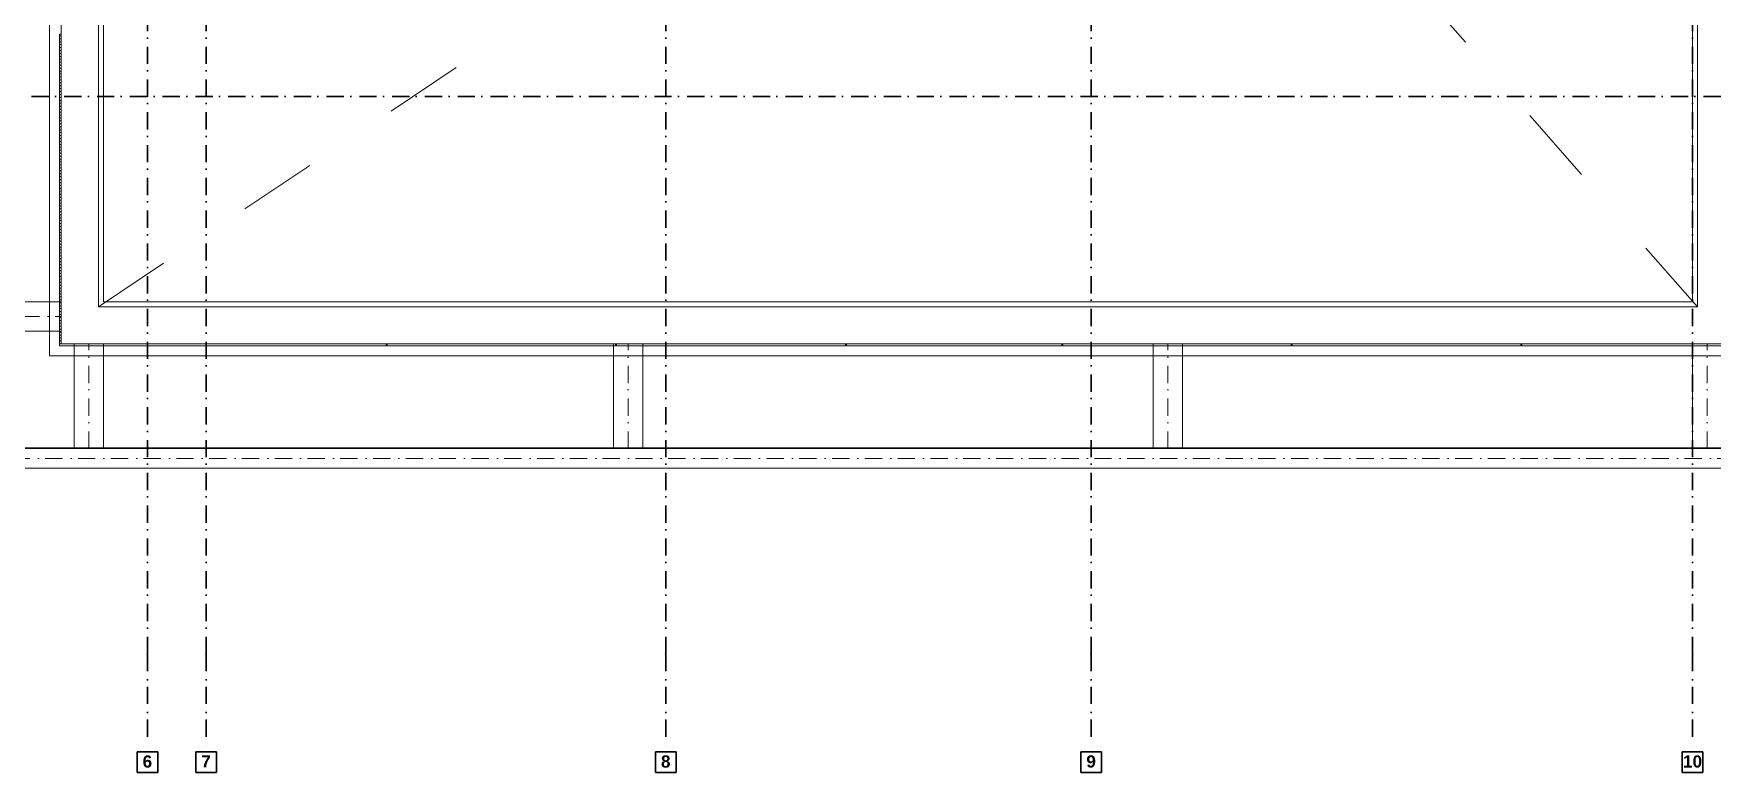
# Model space of a CAD drawing. Header units: millimetres. Extents: x 1322820 to 1391563, y 1051909 to 1098256.
# Drawn here: x 1355265 to 1372432, y 1051909 to 1059466 of the extents above; entities that cross this region are included whole.
import ezdxf
from ezdxf.enums import TextEntityAlignment as Align

# ---------------------------------------------------------------- set-up
doc = ezdxf.new("R2010")
doc.units = ezdxf.units.MM
doc.header["$MEASUREMENT"] = 0
doc.set_wipeout_variables(frame=1)
for name, pattern in [('AStair_dashed', [1800, 800, -1000]), ('Dot & Dashed', [335.138881, 176.388884, -88.194442, 0, -70.555556]), ('Wipeout_Contour', [1000, 0, -1000])]:
    doc.linetypes.add(name, pattern=pattern)
doc.layers.get('0').update_dxf_attribs({"true_color": 0x787878})
for name, color, linetype, true_color in [('arhitectura - decoratii fatada', 7, 'Continuous', 0x787878), ('New_arhitectura - axe', 7, 'Continuous', 0x787878), ('New_arhitectura - sort tabla', 7, 'Continuous', 0x787878), ('New_rezistenta - atic', 7, 'Continuous', 0x787878)]:
    doc.layers.add(name, color=color, linetype=linetype, true_color=true_color)
for name, color, linetype, lineweight, true_color in [('arhitectura - decoratii fatada_Pen_No__21', 7, 'Continuous', 20, 0x787878), ('New_arhitectura - axe_Pen_No__201', 7, 'Continuous', 35, 0x787878), ('New_arhitectura - copertina_Pen_No__1', 7, 'Continuous', 13, 0x787878), ('New_arhitectura - desen 2D_Pen_No__2', 7, 'Continuous', 13, 0x787878), ('New_arhitectura - sort tabla_Pen_No__21', 7, 'Continuous', 20, 0x787878), ('New_rezistenta - atic_Pen_No__1', 7, 'Continuous', 13, 0x787878)]:
    doc.layers.add(name, color=color, linetype=linetype, lineweight=lineweight, true_color=true_color)
doc.layers.add('Circuite', color=7, linetype='Continuous', lineweight=25)
doc.styles.add('GENERATED_STYLE_1', font='arialbd.ttf')
pattern_1 = [(0, (1356235.236, 1078942.57), (0, 30), [])]

# ---------------------------------------------------------------- blocks, each defined once
blk = doc.blocks.new('HEA Beam 23')
at = {"layer": 'New_arhitectura - copertina_Pen_No__1', "color": 7, "linetype": 'Continuous', "lineweight": 13}
for p, q in [((600, 150), (0, 150)), ((0, 150), (0, 0)), ((0, 0), (0, -150)), ((1200, 150), (600, 150)), ((1200, 0), (1200, 150)), ((1200, -150), (1200, 0)), ((0, -150), (600, -150)), ((600, -150), (1200, -150))]:
    blk.add_line(p, q, dxfattribs=at)
at = {"layer": 'New_arhitectura - copertina_Pen_No__1', "color": 7, "linetype": 'Dot & Dashed', "lineweight": 13}
blk.add_line((0, 0), (1200, 0), dxfattribs=at)
blk = doc.blocks.new('Slab_1_1', base_point=(1346479, 1090721))
at = {"layer": 'New_arhitectura - sort tabla_Pen_No__21', "color": 7, "linetype": 'Continuous', "lineweight": 20, "flags": 128}
blk.add_lwpolyline([(1346479, 1090721), (1326679, 1090721), (1326679, 1075929), (1355429, 1075929), (1355429, 1056171), (1372849, 1056171), (1372849, 1096121), (1355279, 1096121), (1355279, 1089269), (1355829, 1089269), (1355829, 1095571), (1372229, 1095571), (1372229, 1056721), (1355979, 1056721), (1355979, 1076471), (1327229, 1076471), (1327229, 1090171), (1346479, 1090171)], close=True, dxfattribs=at)
blk = doc.blocks.new('Wall_22_1', base_point=(1355929, 1076421))
at = {"color": 254, "linetype": 'Wipeout_Contour', "lineweight": 0, "ltscale": 5155582.076440881}
blk.add_wipeout([(1355579, 1056321), (1355549, 1056291), (1355579, 1056291)], dxfattribs=at).dxf.layer = 'New_rezistenta - atic'
at = {"color": 254, "linetype": 'Wipeout_Contour', "lineweight": 0, "ltscale": 5155861.845254973}
blk.add_wipeout([(1355679, 1056421), (1355579, 1056321), (1355679, 1056321)], dxfattribs=at).dxf.layer = 'New_rezistenta - atic'
at = {"color": 254, "linetype": 'Wipeout_Contour', "lineweight": 0, "ltscale": 5156611.72290787}
blk.add_wipeout([(1355929, 1056671), (1355679, 1056421), (1355929, 1056421)], dxfattribs=at).dxf.layer = 'New_rezistenta - atic'
at = {"color": 254, "linetype": 'Wipeout_Contour', "lineweight": 0, "ltscale": 5155578.255803128}
blk.add_wipeout([(1355579, 1056321), (1355549, 1056321), (1355549, 1056291)], dxfattribs=at).dxf.layer = 'New_rezistenta - atic'
at = {"color": 254, "linetype": 'Wipeout_Contour', "lineweight": 0, "ltscale": 6898525.840029548}
blk.add_wipeout([(1355549, 1056321), (1355579, 1056321), (1355579, 1076041), (1355549, 1076041)], dxfattribs=at).dxf.layer = 'New_rezistenta - atic'
at = {"color": 254, "linetype": 'Wipeout_Contour', "lineweight": 0, "ltscale": 5155845.836000746}
blk.add_wipeout([(1355679, 1056421), (1355579, 1056421), (1355579, 1056321)], dxfattribs=at).dxf.layer = 'New_rezistenta - atic'
at = {"layer": 'New_rezistenta - atic_Pen_No__1', "color": 7, "linetype": 'Continuous', "lineweight": 13, "flags": 128}
blk.add_lwpolyline([(1355549, 1056291), (1355579, 1056291)], dxfattribs=at)
at = {"color": 254, "linetype": 'Wipeout_Contour', "lineweight": 0, "ltscale": 6898890.44123323}
blk.add_wipeout([(1355579, 1076071), (1355579, 1056421), (1355679, 1056421), (1355679, 1076071)], dxfattribs=at).dxf.layer = 'New_rezistenta - atic'
at = {"layer": 'New_rezistenta - atic_Pen_No__1', "color": 7, "linetype": 'Continuous', "lineweight": 13, "flags": 128}
blk.add_lwpolyline([(1355549, 1076041), (1355549, 1056291)], dxfattribs=at)
at = {"color": 254, "linetype": 'Wipeout_Contour', "lineweight": 0, "ltscale": 5156569.60081653}
blk.add_wipeout([(1355929, 1056671), (1355679, 1056671), (1355679, 1056421)], dxfattribs=at).dxf.layer = 'New_rezistenta - atic'
at = {"color": 254, "linetype": 'Wipeout_Contour', "lineweight": 0, "ltscale": 6899872.342146633}
blk.add_wipeout([(1355679, 1076171), (1355679, 1056671), (1355929, 1056671), (1355929, 1076171)], dxfattribs=at).dxf.layer = 'New_rezistenta - atic'
at = {"layer": 'New_rezistenta - atic_Pen_No__1', "color": 7, "linetype": 'Continuous', "lineweight": 13, "flags": 128}
blk.add_lwpolyline([(1355929, 1056671), (1355929, 1076171)], dxfattribs=at)
blk = doc.blocks.new('Wall_23_1', base_point=(1355929, 1056671))
at = {"color": 254, "linetype": 'Wipeout_Contour', "lineweight": 0, "ltscale": 5196241.655741332}
blk.add_wipeout([(1372607, 1056421), (1372629, 1056405), (1372629, 1056421)], dxfattribs=at).dxf.layer = 'New_rezistenta - atic'
at = {"color": 254, "linetype": 'Wipeout_Contour', "lineweight": 0, "ltscale": 5196173.861377148}
blk.add_wipeout([(1372279, 1056671), (1372529, 1056481), (1372529, 1056671)], dxfattribs=at).dxf.layer = 'New_rezistenta - atic'
at = {"color": 254, "linetype": 'Wipeout_Contour', "lineweight": 0, "ltscale": 6901115.621193833}
blk.add_wipeout([(1355579, 1056291), (1372629, 1056291), (1372629, 1056321), (1355579, 1056321)], dxfattribs=at).dxf.layer = 'New_rezistenta - atic'
at = {"color": 254, "linetype": 'Wipeout_Contour', "lineweight": 0, "ltscale": 8660140.044459939}
blk.add_wipeout([(1372529, 1056321), (1372629, 1056321), (1372629, 1056405), (1372607, 1056421), (1372529, 1056421)], dxfattribs=at).dxf.layer = 'New_rezistenta - atic'
at = {"color": 254, "linetype": 'Wipeout_Contour', "lineweight": 0, "ltscale": 6901274.077298978}
blk.add_wipeout([(1355679, 1056321), (1372529, 1056321), (1372529, 1056421), (1355679, 1056421)], dxfattribs=at).dxf.layer = 'New_rezistenta - atic'
at = {"layer": 'New_rezistenta - atic_Pen_No__1', "color": 7, "linetype": 'Continuous', "lineweight": 13, "flags": 128}
blk.add_lwpolyline([(1355579, 1056291), (1372629, 1056291)], dxfattribs=at)
at = {"color": 254, "linetype": 'Wipeout_Contour', "lineweight": 0, "ltscale": 6927833.037913268}
blk.add_wipeout([(1372279, 1056421), (1372529, 1056421), (1372529, 1056481), (1372279, 1056671)], dxfattribs=at).dxf.layer = 'New_rezistenta - atic'
at = {"color": 254, "linetype": 'Wipeout_Contour', "lineweight": 0, "ltscale": 6901700.90472425}
blk.add_wipeout([(1372279, 1056671), (1355929, 1056671), (1355929, 1056421), (1372279, 1056421)], dxfattribs=at).dxf.layer = 'New_rezistenta - atic'
at = {"layer": 'New_rezistenta - atic_Pen_No__1', "color": 7, "linetype": 'Continuous', "lineweight": 13, "flags": 128}
blk.add_lwpolyline([(1372279, 1056671), (1355929, 1056671)], dxfattribs=at)
blk = doc.blocks.new('Wall_24_1', base_point=(1372279, 1056671))
at = {"color": 254, "linetype": 'Wipeout_Contour', "lineweight": 0, "ltscale": 6976320.811460949}
blk.add_wipeout([(1372529, 1056671), (1372529, 1095621), (1372279, 1095621), (1372279, 1056671)], dxfattribs=at).dxf.layer = 'New_rezistenta - atic'
at = {"layer": 'New_rezistenta - atic_Pen_No__1', "color": 7, "linetype": 'Continuous', "lineweight": 13, "flags": 128}
blk.add_lwpolyline([(1372279, 1095621), (1372279, 1056671)], dxfattribs=at)
blk = doc.blocks.new('Wall_76_1', base_point=(1355529, 1056271))
at = {"layer": 'arhitectura - decoratii fatada', "linetype": 'Continuous', "lineweight": 0, "true_color": 0x000000}
h = blk.add_hatch(dxfattribs=at)
h.set_pattern_fill('PLYWOOD_0001', color=18, style=0, pattern_type=2)
h.set_pattern_definition(pattern_1)
h.paths.add_polyline_path([(1355549, 1056291), (1355549, 1059461), (1355529, 1059461), (1355529, 1056291)])
h = blk.add_hatch(dxfattribs=at)
h.set_pattern_fill('PLYWOOD_0001', color=18, style=0, pattern_type=2)
h.set_pattern_definition(pattern_1)
h.paths.add_polyline_path([(1355549, 1056291), (1355529, 1056271), (1355549, 1056271)])
h = blk.add_hatch(dxfattribs=at)
h.set_pattern_fill('PLYWOOD_0001', color=18, style=0, pattern_type=2)
h.set_pattern_definition(pattern_1)
h.paths.add_polyline_path([(1355529, 1056291), (1355529, 1056271), (1355549, 1056291)])
at = {"layer": 'arhitectura - decoratii fatada_Pen_No__21', "color": 7, "linetype": 'Continuous', "lineweight": 20, "flags": 128}
for points in [[(1355529, 1059461), (1355549, 1059461)], [(1355529, 1059461), (1355529, 1056271)], [(1355549, 1056291), (1355549, 1059461)], [(1355529, 1056271), (1355549, 1056271)]]:
    blk.add_lwpolyline(points, dxfattribs=at)
blk = doc.blocks.new('Wall_77_1', base_point=(1358870, 1056271))
at = {"layer": 'arhitectura - decoratii fatada', "linetype": 'Continuous', "lineweight": 0, "true_color": 0x000000}
h = blk.add_hatch(dxfattribs=at)
h.set_pattern_fill('PLYWOOD_0001', color=18, style=0, pattern_type=2)
h.set_pattern_definition(pattern_1)
h.paths.add_polyline_path([(1355549, 1056271), (1358870, 1056271), (1358870, 1056291), (1355549, 1056291)])
at = {"layer": 'arhitectura - decoratii fatada_Pen_No__21', "color": 7, "linetype": 'Continuous', "lineweight": 20, "flags": 128}
for points in [[(1358870, 1056291), (1355549, 1056291)], [(1358870, 1056271), (1358870, 1056291)], [(1355549, 1056271), (1358870, 1056271)]]:
    blk.add_lwpolyline(points, dxfattribs=at)
blk = doc.blocks.new('Wall_78_1', base_point=(1361217, 1056271))
at = {"layer": 'arhitectura - decoratii fatada', "linetype": 'Continuous', "lineweight": 0, "true_color": 0x000000}
h = blk.add_hatch(dxfattribs=at)
h.set_pattern_fill('PLYWOOD_0001', color=18, style=0, pattern_type=2)
h.set_pattern_definition(pattern_1)
h.paths.add_polyline_path([(1361217, 1056291), (1358880, 1056291), (1358880, 1056271), (1361217, 1056271)])
at = {"layer": 'arhitectura - decoratii fatada_Pen_No__21', "color": 7, "linetype": 'Continuous', "lineweight": 20, "flags": 128}
for points in [[(1361217, 1056291), (1358880, 1056291)], [(1358880, 1056291), (1358880, 1056271)], [(1361217, 1056271), (1361217, 1056291)], [(1358880, 1056271), (1361217, 1056271)]]:
    blk.add_lwpolyline(points, dxfattribs=at)
blk = doc.blocks.new('Wall_79_1', base_point=(1363568, 1056271))
at = {"layer": 'arhitectura - decoratii fatada', "linetype": 'Continuous', "lineweight": 0, "true_color": 0x000000}
h = blk.add_hatch(dxfattribs=at)
h.set_pattern_fill('PLYWOOD_0001', color=18, style=0, pattern_type=2)
h.set_pattern_definition(pattern_1)
h.paths.add_polyline_path([(1363568, 1056291), (1361227, 1056291), (1361227, 1056271), (1363568, 1056271)])
at = {"layer": 'arhitectura - decoratii fatada_Pen_No__21', "color": 7, "linetype": 'Continuous', "lineweight": 20, "flags": 128}
for points in [[(1363568, 1056291), (1361227, 1056291)], [(1361227, 1056291), (1361227, 1056271)], [(1363568, 1056271), (1363568, 1056291)], [(1361227, 1056271), (1363568, 1056271)]]:
    blk.add_lwpolyline(points, dxfattribs=at)
blk = doc.blocks.new('Wall_80_1', base_point=(1365779, 1056271))
at = {"layer": 'arhitectura - decoratii fatada', "linetype": 'Continuous', "lineweight": 0, "true_color": 0x000000}
h = blk.add_hatch(dxfattribs=at)
h.set_pattern_fill('PLYWOOD_0001', color=18, style=0, pattern_type=2)
h.set_pattern_definition(pattern_1)
h.paths.add_polyline_path([(1365779, 1056291), (1363578, 1056291), (1363578, 1056271), (1365779, 1056271)])
at = {"layer": 'arhitectura - decoratii fatada_Pen_No__21', "color": 7, "linetype": 'Continuous', "lineweight": 20, "flags": 128}
for points in [[(1365779, 1056291), (1363578, 1056291)], [(1363578, 1056291), (1363578, 1056271)], [(1365779, 1056271), (1365779, 1056291)], [(1363578, 1056271), (1365779, 1056271)]]:
    blk.add_lwpolyline(points, dxfattribs=at)
blk = doc.blocks.new('Wall_81_1', base_point=(1368125, 1056271))
at = {"layer": 'arhitectura - decoratii fatada', "linetype": 'Continuous', "lineweight": 0, "true_color": 0x000000}
h = blk.add_hatch(dxfattribs=at)
h.set_pattern_fill('PLYWOOD_0001', color=18, style=0, pattern_type=2)
h.set_pattern_definition(pattern_1)
h.paths.add_polyline_path([(1368125, 1056291), (1365789, 1056291), (1365789, 1056271), (1368125, 1056271)])
at = {"layer": 'arhitectura - decoratii fatada_Pen_No__21', "color": 7, "linetype": 'Continuous', "lineweight": 20, "flags": 128}
for points in [[(1368125, 1056291), (1365789, 1056291)], [(1365789, 1056291), (1365789, 1056271)], [(1368125, 1056271), (1368125, 1056291)], [(1365789, 1056271), (1368125, 1056271)]]:
    blk.add_lwpolyline(points, dxfattribs=at)
blk = doc.blocks.new('Wall_82_1', base_point=(1370472, 1056271))
at = {"layer": 'arhitectura - decoratii fatada', "linetype": 'Continuous', "lineweight": 0, "true_color": 0x000000}
h = blk.add_hatch(dxfattribs=at)
h.set_pattern_fill('PLYWOOD_0001', color=18, style=0, pattern_type=2)
h.set_pattern_definition(pattern_1)
h.paths.add_polyline_path([(1370472, 1056291), (1368135, 1056291), (1368135, 1056271), (1370472, 1056271)])
at = {"layer": 'arhitectura - decoratii fatada_Pen_No__21', "color": 7, "linetype": 'Continuous', "lineweight": 20, "flags": 128}
for points in [[(1370472, 1056291), (1368135, 1056291)], [(1368135, 1056291), (1368135, 1056271)], [(1370472, 1056271), (1370472, 1056291)], [(1368135, 1056271), (1370472, 1056271)]]:
    blk.add_lwpolyline(points, dxfattribs=at)
blk = doc.blocks.new('Wall_83_1', base_point=(1372799, 1056271))
at = {"layer": 'arhitectura - decoratii fatada', "linetype": 'Continuous', "lineweight": 0, "true_color": 0x000000}
h = blk.add_hatch(dxfattribs=at)
h.set_pattern_fill('PLYWOOD_0001', color=18, style=0, pattern_type=2)
h.set_pattern_definition(pattern_1)
h.paths.add_polyline_path([(1372779, 1056291), (1370482, 1056291), (1370482, 1056271), (1372779, 1056271)])
at = {"layer": 'arhitectura - decoratii fatada_Pen_No__21', "color": 7, "linetype": 'Continuous', "lineweight": 20, "flags": 128}
for points in [[(1372779, 1056291), (1370482, 1056291)], [(1370482, 1056271), (1370482, 1056291)], [(1370482, 1056271), (1372779, 1056271)]]:
    blk.add_lwpolyline(points, dxfattribs=at)
blk = doc.blocks.new('UAP Beam 23_9')
at = {"layer": 'New_arhitectura - copertina_Pen_No__1', "color": 7, "linetype": 'Continuous', "lineweight": 13}
for p, q in [((9725, 100), (-100, 100)), ((19550, 100), (9725, 100)), ((100, -100), (9725, -100)), ((9725, -100), (19350, -100))]:
    blk.add_line(p, q, dxfattribs=at)
at = {"layer": 'New_arhitectura - copertina_Pen_No__1', "color": 7, "linetype": 'Dot & Dashed', "lineweight": 13}
blk.add_line((0, 0), (19450, 0), dxfattribs=at)
blk = doc.blocks.new('Standard grid marker')
at = {"layer": 'New_arhitectura - axe_Pen_No__201', "linetype": 'Continuous', "lineweight": 35}
for p, q in [((-212, 106), (-212, -106)), ((0, 106), (-212, 106)), ((0, -106), (0, 106)), ((-212, -106), (0, -106))]:
    blk.add_line(p, q, dxfattribs=at)
at = {"layer": 'New_arhitectura - axe_Pen_No__201', "linetype": 'Dot & Dashed', "lineweight": 35}
for q in [(0, 0), (43350, 0)]:
    blk.add_line((1000, 0), q, dxfattribs=at)
blk.add_point((1000, 0), dxfattribs=at)
blk.add_point((1000, 0), dxfattribs=at)
at = {"layer": 'New_arhitectura - axe_Pen_No__201', "lineweight": 35, "style": 'GENERATED_STYLE_1'}
for tag, p in [('AC_MarkerText_1_0', (-106, 7)), ('AC_MarkerText_1_1', (44456, 7))]:
    blk.add_attdef(tag, text='', height=125, rotation=270, dxfattribs=at).set_placement(p, align=Align.MIDDLE_CENTER)
blk = doc.blocks.new('Standard grid marker_10')
at = {"layer": 'New_arhitectura - axe_Pen_No__201', "linetype": 'Dot & Dashed', "lineweight": 35}
blk.add_line((1000, 0), (51497, 0), dxfattribs=at)
at = {"layer": 'New_arhitectura - axe_Pen_No__201', "lineweight": 35, "style": 'GENERATED_STYLE_1'}
for tag, p in [('AC_MarkerText_1_0', (-106, 6)), ('AC_MarkerText_1_1', (52603, 6))]:
    blk.add_attdef(tag, text='', height=125, rotation=180, dxfattribs=at).set_placement(p, align=Align.MIDDLE_CENTER)
blk = doc.blocks.new('terasa')
at = {"layer": 'New_arhitectura - desen 2D_Pen_No__2', "linetype": 'AStair_dashed', "lineweight": 13}
for p in [(1355928.539, 1056670.631), (1372278.547, 1056670.631)]:
    blk.add_line(p, (1366234.763, 1063568.714), dxfattribs=at)
at = {"layer": 'New_arhitectura - copertina_Pen_No__1', "linetype": 'Continuous', "lineweight": 13, "xscale": -1, "zscale": 1000}
for name, p, rotation in [('HEA Beam 23', (1354478.539, 1056570.631), 180), ('HEA Beam 23', (1355828.539, 1055220.631), 270), ('HEA Beam 23', (1361345.208, 1055220.631), 270), ('HEA Beam 23', (1366861.878, 1055220.631), 270), ('HEA Beam 23', (1372378.547, 1055220.631), 270), ('UAP Beam 23_9', (1354378.539, 1055120.631), 180)]:
    blk.add_blockref(name, p, dxfattribs=dict(at, rotation=rotation))
at = {"layer": 'New_arhitectura - sort tabla', "linetype": 'Continuous', "lineweight": 20}
blk.add_blockref('Slab_1_1', (1346478.502, 1090720.6), dxfattribs=at)
at = {"layer": 'New_rezistenta - atic', "lineweight": 20}
blk.add_blockref('Wall_22_1', (1355928.539, 1076420.6), dxfattribs=at)
blk.add_blockref('Wall_23_1', (1355928.539, 1056670.631), dxfattribs=at)
at = {"layer": 'arhitectura - decoratii fatada', "lineweight": 20}
for name, p in [('Wall_76_1', (1355528.539, 1056270.631)), ('Wall_77_1', (1358870.038, 1056270.631)), ('Wall_78_1', (1361216.537, 1056270.631)), ('Wall_79_1', (1363568.037, 1056270.631)), ('Wall_80_1', (1365778.539, 1056270.631)), ('Wall_81_1', (1368125.038, 1056270.631)), ('Wall_82_1', (1370471.537, 1056270.631))]:
    blk.add_blockref(name, p, dxfattribs=at)
at = {"layer": 'New_arhitectura - axe', "linetype": 'Continuous', "lineweight": 13}
ref = blk.add_blockref('Standard grid marker', (1356428.539, 1052120.65), dxfattribs=dict(at, zscale=1000, rotation=90))
ref.add_attrib('AC_MarkerText_1', '6', dxfattribs={"layer": 'New_arhitectura - axe_Pen_No__201', "color": 1, "lineweight": 35, "height": 125, "rotation": 360, "style": 'GENERATED_STYLE_1'}).set_placement((1356428.539, 1052020.699), align=Align.MIDDLE_CENTER)
ref = blk.add_blockref('Standard grid marker', (1357028.539, 1052120.65), dxfattribs=dict(at, zscale=1000, rotation=90))
ref.add_attrib('AC_MarkerText_1', '7', dxfattribs={"layer": 'New_arhitectura - axe_Pen_No__201', "color": 1, "lineweight": 35, "height": 125, "rotation": 360, "style": 'GENERATED_STYLE_1'}).set_placement((1357028.539, 1052021.727), align=Align.MIDDLE_CENTER)
ref = blk.add_blockref('Standard grid marker', (1361728.517, 1052120.65), dxfattribs=dict(at, zscale=1000, rotation=90))
ref.add_attrib('AC_MarkerText_1', '8', dxfattribs={"layer": 'New_arhitectura - axe_Pen_No__201', "color": 1, "lineweight": 35, "height": 125, "rotation": 360, "style": 'GENERATED_STYLE_1'}).set_placement((1361728.517, 1052020.656), align=Align.MIDDLE_CENTER)
ref = blk.add_blockref('Standard grid marker', (1366078.539, 1052120.65), dxfattribs=dict(at, zscale=1000, rotation=90))
ref.add_attrib('AC_MarkerText_1', '9', dxfattribs={"layer": 'New_arhitectura - axe_Pen_No__201', "color": 1, "lineweight": 35, "height": 125, "rotation": 360, "style": 'GENERATED_STYLE_1'}).set_placement((1366078.539, 1052020.656), align=Align.MIDDLE_CENTER)
at = {"layer": 'New_rezistenta - atic', "lineweight": 20}
blk.add_blockref('Wall_24_1', (1372278.547, 1056670.631), dxfattribs=at)
at = {"layer": 'arhitectura - decoratii fatada', "lineweight": 20}
blk.add_blockref('Wall_83_1', (1372798.539, 1056270.631), dxfattribs=at)
at = {"layer": 'New_arhitectura - axe', "linetype": 'Continuous', "lineweight": 13}
ref = blk.add_blockref('Standard grid marker', (1372228.538, 1052120.65), dxfattribs=dict(at, zscale=1000, rotation=90))
ref.add_attrib('AC_MarkerText_1', '10', dxfattribs={"layer": 'New_arhitectura - axe_Pen_No__201', "color": 1, "lineweight": 35, "height": 125, "rotation": 360, "style": 'GENERATED_STYLE_1'}).set_placement((1372228.538, 1052020.699), align=Align.MIDDLE_CENTER)
at = {"layer": 'New_arhitectura - axe', "linetype": 'Continuous', "lineweight": 13, "zscale": 1000, "rotation": 180}
blk.add_blockref('Standard grid marker_10', (1375528.539, 1058820.65), dxfattribs=at)

msp = doc.modelspace()

# ---------------------------------------------------------------- block references
msp.add_blockref('terasa', (0, 0))

# ---------------------------------------------------------------- next in the draw order: linework, layer by layer
at = {"layer": 'Circuite'}
msp.add_lwpolyline([(1391546, 1055224), (1324044, 1055224), (1324044, 1098256), (1391546, 1098256)], close=True, dxfattribs=at)

doc.saveas('drawing.dxf')
